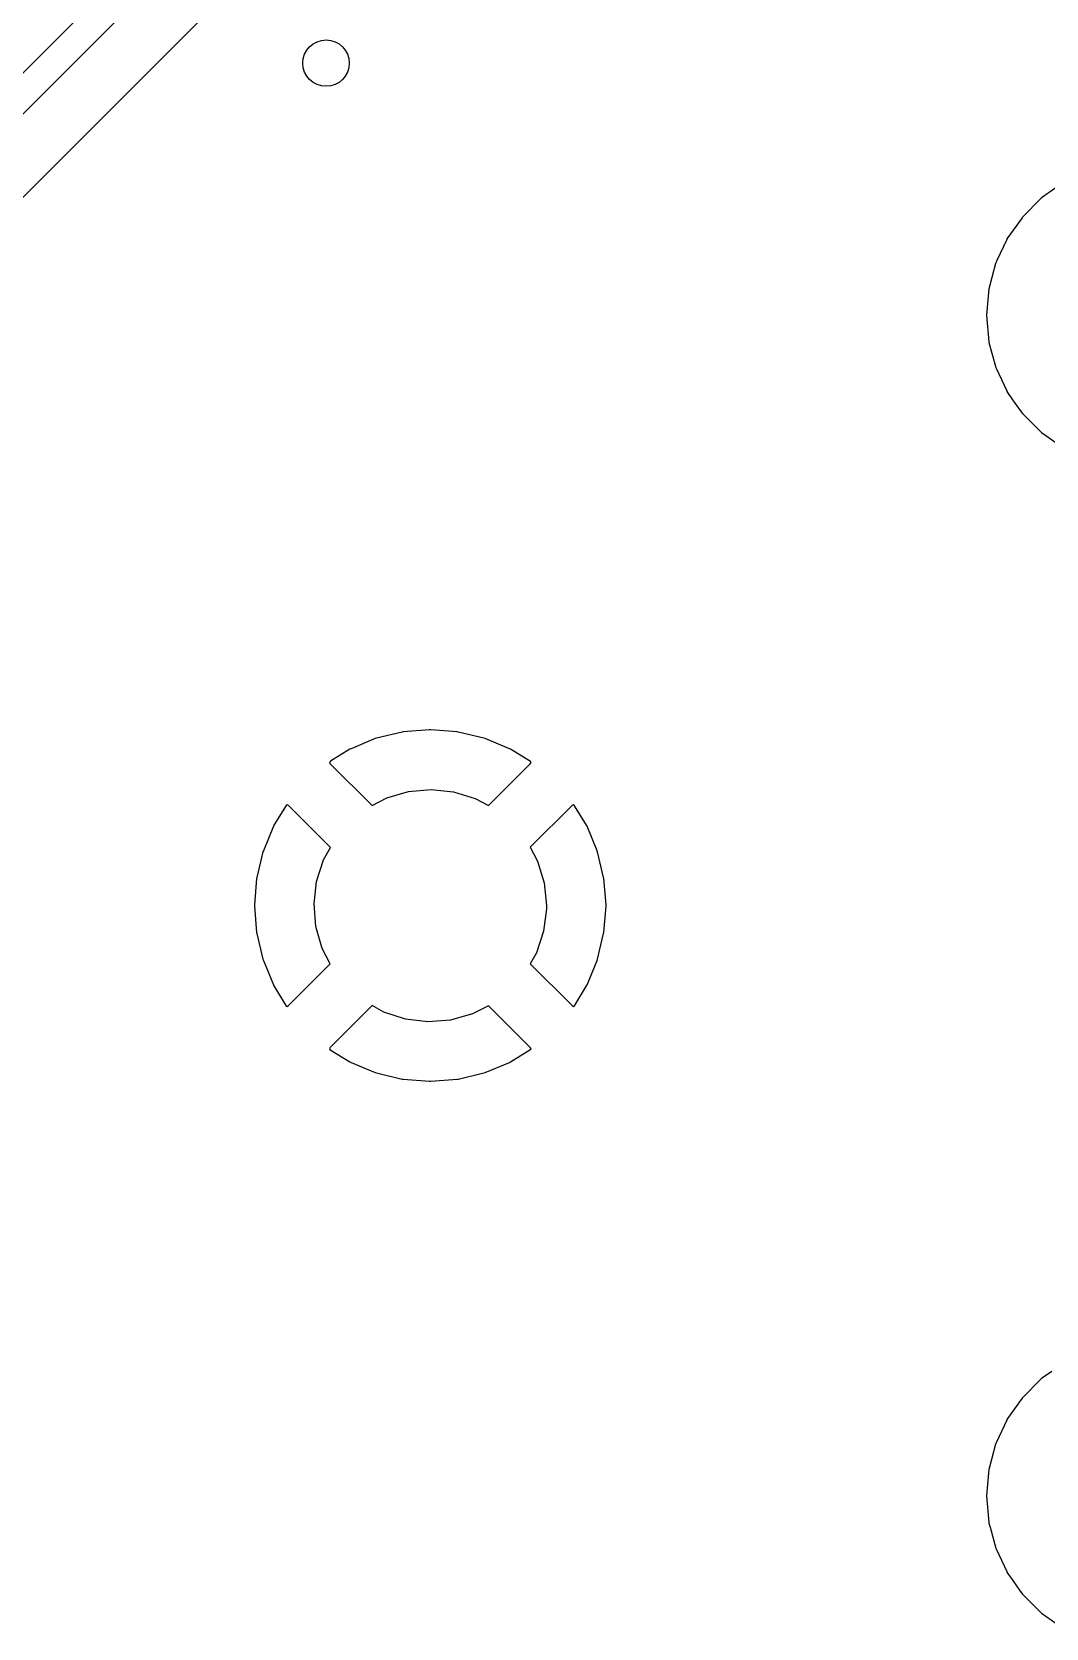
# Model space of a CAD drawing. Extents: x 0.3 to 11.5, y -8.2 to 3.2.
# Drawn here: x 9.9 to 10.244, y -2.829 to -2.288 of the extents above; entities that cross this region are included whole.
import ezdxf

# ---------------------------------------------------------------- set-up
doc = ezdxf.new("R2010")
doc.units = 0
doc.header["$MEASUREMENT"] = 0
doc.layers.add('BLACK', color=7, linetype='CONTINUOUS')

msp = doc.modelspace()

# ---------------------------------------------------------------- linework, layer by layer
at = {"layer": 'BLACK', "linetype": 'CONTINUOUS'}
for p, q in [((9.45961, -2.73915), (10.1949, -2.00389)), ((10.2019, -2.0108), (9.46513, -2.74755)), ((9.48028, -2.76071), (10.204, -2.03697)), ((10.2472, -2.34071), (10.2423, -2.34412)), ((10.2422, -2.34424), (10.2358, -2.35062)), ((10.2423, -2.34412), (10.2422, -2.34424)), ((10.2423, -2.34412), (10.2423, -2.34412)), ((10.2357, -2.3508), (10.2339, -2.35337)), ((10.2358, -2.35062), (10.2357, -2.3508)), ((10.2357, -2.3508), (10.2357, -2.3508)), ((10.2339, -2.35337), (10.2306, -2.358)), ((10.2305, -2.3582), (10.2272, -2.36533)), ((10.2306, -2.358), (10.2305, -2.3582)), ((10.2305, -2.3582), (10.2305, -2.3582)), ((10.2267, -2.36638), (10.2248, -2.37369)), ((10.2268, -2.36617), (10.2267, -2.36638)), ((10.2267, -2.36638), (10.2267, -2.36638)), ((10.2272, -2.36533), (10.2268, -2.36617)), ((10.2248, -2.37369), (10.2245, -2.37488)), ((10.2245, -2.37488), (10.2237, -2.38386)), ((10.2237, -2.38386), (10.2245, -2.39284)), ((10.2245, -2.39284), (10.2245, -2.39305)), ((10.2245, -2.39305), (10.2245, -2.39305)), ((10.2245, -2.39305), (10.2265, -2.4003)), ((10.2265, -2.4003), (10.2268, -2.40155)), ((10.2268, -2.40155), (10.2269, -2.40174)), ((10.2269, -2.40174), (10.2269, -2.40174)), ((10.2269, -2.40174), (10.2305, -2.40952)), ((10.2305, -2.40952), (10.2305, -2.40952)), ((10.2305, -2.40952), (10.2306, -2.40971)), ((10.2306, -2.40971), (10.2325, -2.41246)), ((10.2325, -2.41246), (10.2351, -2.41609)), ((10.2351, -2.41609), (10.2358, -2.4171)), ((10.2358, -2.4171), (10.2422, -2.42347)), ((10.2422, -2.42347), (10.2423, -2.4236)), ((10.2423, -2.4236), (10.2423, -2.4236)), ((10.2423, -2.4236), (10.2438, -2.42465)), ((10.2438, -2.42465), (10.2495, -2.42864)), ((10.0256, -2.52508), (10.0169, -2.52717)), ((10.026, -2.52502), (10.0256, -2.52508)), ((10.0349, -2.52432), (10.026, -2.52502)), ((10.0353, -2.52432), (10.0349, -2.52432)), ((10.0442, -2.52502), (10.0353, -2.52432)), ((10.0446, -2.52508), (10.0442, -2.52502)), ((10.0533, -2.52717), (10.0446, -2.52508)), ((10.0083, -2.53072), (10.0079, -2.5309)), ((10.0165, -2.52729), (10.0083, -2.53072)), ((10.0169, -2.52717), (10.0165, -2.52729)), ((10.0537, -2.52729), (10.0533, -2.52717)), ((10.062, -2.53072), (10.0537, -2.52729)), ((10.0623, -2.5309), (10.062, -2.53072)), ((10.0013, -2.53494), (10.001, -2.53535)), ((10.001, -2.53535), (10.0011, -2.5357)), ((10.0011, -2.5357), (10.0154, -2.54997)), ((10.0079, -2.5309), (10.0013, -2.53494)), ((10.0549, -2.54998), (10.069, -2.53582)), ((10.0691, -2.53503), (10.0623, -2.5309)), ((10.069, -2.53582), (10.0693, -2.53533)), ((10.0693, -2.53533), (10.0691, -2.53503)), ((10.0204, -2.54735), (10.0277, -2.54519)), ((10.0277, -2.54519), (10.0354, -2.54449)), ((10.0354, -2.54449), (10.043, -2.54529)), ((10.043, -2.54529), (10.0504, -2.54756)), ((9.98629, -2.54992), (9.98216, -2.55666)), ((9.98659, -2.54969), (9.98629, -2.54992)), ((9.98708, -2.54996), (9.98659, -2.54969)), ((10.0013, -2.56413), (9.98708, -2.54996)), ((10.0154, -2.54997), (10.0204, -2.54735)), ((10.0504, -2.54756), (10.0549, -2.54998)), ((10.0833, -2.54984), (10.069, -2.56412)), ((10.0836, -2.54969), (10.0833, -2.54984)), ((10.084, -2.55006), (10.0836, -2.54969)), ((10.0881, -2.55666), (10.084, -2.55006)), ((9.98198, -2.557), (9.97856, -2.56528)), ((9.98216, -2.55666), (9.98198, -2.557)), ((10.0883, -2.557), (10.0881, -2.55666)), ((10.0917, -2.56528), (10.0883, -2.557)), ((9.97844, -2.56564), (9.97635, -2.57435)), ((9.97856, -2.56528), (9.97844, -2.56564)), ((9.99661, -2.57567), (9.99894, -2.56835)), ((9.99894, -2.56835), (10.0013, -2.56413)), ((10.069, -2.56412), (10.0715, -2.56886)), ((10.0918, -2.56564), (10.0917, -2.56528)), ((10.0939, -2.57435), (10.0918, -2.56564)), ((10.0715, -2.56886), (10.0737, -2.57621)), ((9.97629, -2.57474), (9.97558, -2.58366)), ((9.97635, -2.57435), (9.97629, -2.57474)), ((9.99576, -2.58331), (9.99661, -2.57567)), ((10.0737, -2.57621), (10.0745, -2.58386)), ((10.094, -2.57474), (10.0939, -2.57435)), ((10.0947, -2.58366), (10.094, -2.57474)), ((9.97558, -2.58366), (9.97558, -2.58405)), ((9.97558, -2.58405), (9.97629, -2.59298)), ((9.9964, -2.59097), (9.99576, -2.58331)), ((10.0745, -2.58386), (10.0745, -2.58496)), ((10.094, -2.59298), (10.0947, -2.58405)), ((10.0947, -2.58405), (10.0947, -2.58366)), ((10.0745, -2.58496), (10.0735, -2.59258)), ((9.97629, -2.59298), (9.97635, -2.59336)), ((9.97635, -2.59336), (9.97844, -2.60207)), ((9.99852, -2.59835), (9.9964, -2.59097)), ((10.0735, -2.59258), (10.0711, -2.59987)), ((10.0918, -2.60207), (10.0939, -2.59336)), ((10.0939, -2.59336), (10.094, -2.59298)), ((10.0012, -2.60362), (9.99852, -2.59835)), ((10.0711, -2.59987), (10.069, -2.60358)), ((9.97844, -2.60207), (9.97856, -2.60244)), ((9.97856, -2.60244), (9.98198, -2.61072)), ((9.98696, -2.61788), (10.0012, -2.60362)), ((10.069, -2.60358), (10.0832, -2.61776)), ((10.0883, -2.61072), (10.0917, -2.60244)), ((10.0917, -2.60244), (10.0918, -2.60207)), ((9.98198, -2.61072), (9.98216, -2.61106)), ((9.98216, -2.61106), (9.9862, -2.61766)), ((10.084, -2.6178), (10.0881, -2.61106)), ((10.0881, -2.61106), (10.0883, -2.61072)), ((9.9862, -2.61766), (9.98661, -2.61803)), ((9.98661, -2.61803), (9.98696, -2.61788)), ((10.0154, -2.61772), (10.0012, -2.6319)), ((10.0194, -2.61994), (10.0154, -2.61772)), ((10.0267, -2.62231), (10.0194, -2.61994)), ((10.0343, -2.62322), (10.0267, -2.62231)), ((10.042, -2.62263), (10.0343, -2.62322)), ((10.0494, -2.62056), (10.042, -2.62263)), ((10.0549, -2.61777), (10.0494, -2.62056)), ((10.0691, -2.63202), (10.0549, -2.61777)), ((10.0832, -2.61776), (10.0837, -2.61803)), ((10.0837, -2.61803), (10.084, -2.6178)), ((10.0012, -2.6319), (10.001, -2.63239)), ((10.001, -2.63239), (10.0012, -2.63269)), ((10.0012, -2.63269), (10.0079, -2.63682)), ((10.0623, -2.63682), (10.0689, -2.63278)), ((10.0689, -2.63278), (10.0693, -2.63237)), ((10.0693, -2.63237), (10.0691, -2.63202)), ((10.0079, -2.63682), (10.0083, -2.637)), ((10.0083, -2.637), (10.0165, -2.64042)), ((10.0537, -2.64042), (10.062, -2.637)), ((10.062, -2.637), (10.0623, -2.63682)), ((10.0165, -2.64042), (10.0169, -2.64054)), ((10.0169, -2.64054), (10.0256, -2.64263)), ((10.0256, -2.64263), (10.026, -2.64269)), ((10.026, -2.64269), (10.0349, -2.6434)), ((10.0349, -2.6434), (10.0353, -2.6434)), ((10.0353, -2.6434), (10.0442, -2.64269)), ((10.0442, -2.64269), (10.0446, -2.64263)), ((10.0446, -2.64263), (10.0533, -2.64054)), ((10.0533, -2.64054), (10.0537, -2.64042)), ((10.2422, -2.74424), (10.2358, -2.75062)), ((10.2423, -2.74412), (10.2422, -2.74424)), ((10.2458, -2.74172), (10.2423, -2.74412)), ((10.2423, -2.74412), (10.2423, -2.74412)), ((10.2357, -2.7508), (10.2343, -2.75274)), ((10.2358, -2.75062), (10.2357, -2.7508)), ((10.2357, -2.7508), (10.2357, -2.7508)), ((10.2343, -2.75274), (10.2306, -2.758)), ((10.2305, -2.7582), (10.2269, -2.76591)), ((10.2306, -2.758), (10.2305, -2.7582)), ((10.2305, -2.7582), (10.2305, -2.7582)), ((10.2267, -2.76638), (10.2247, -2.77418)), ((10.2268, -2.76617), (10.2267, -2.76638)), ((10.2267, -2.76638), (10.2267, -2.76638)), ((10.2269, -2.76591), (10.2268, -2.76617)), ((10.2245, -2.77488), (10.2237, -2.78386)), ((10.2247, -2.77418), (10.2245, -2.77488)), ((10.2237, -2.78386), (10.2245, -2.79284)), ((10.2245, -2.79284), (10.2245, -2.79305)), ((10.2245, -2.79305), (10.2245, -2.79305)), ((10.2245, -2.79305), (10.2249, -2.79442)), ((10.2249, -2.79442), (10.2268, -2.80154)), ((10.2268, -2.80154), (10.2269, -2.80174)), ((10.2269, -2.80174), (10.2269, -2.80174)), ((10.2269, -2.80174), (10.2305, -2.80952)), ((10.2305, -2.80952), (10.2305, -2.80952)), ((10.2305, -2.80952), (10.2306, -2.80971)), ((10.2306, -2.80971), (10.2326, -2.81253)), ((10.2326, -2.81253), (10.2351, -2.81609)), ((10.2351, -2.81609), (10.2358, -2.8171)), ((10.2358, -2.8171), (10.2422, -2.82347)), ((10.2422, -2.82347), (10.2423, -2.8236)), ((10.2423, -2.8236), (10.2423, -2.8236)), ((10.2423, -2.8236), (10.2438, -2.82465)), ((10.2438, -2.82465), (10.2495, -2.82864))]:
    msp.add_line(p, q, dxfattribs=at)
at = {"layer": 'BLACK'}
msp.add_circle((9.99981, -2.29843), 0.00787, dxfattribs=at)

doc.saveas('drawing.dxf')
